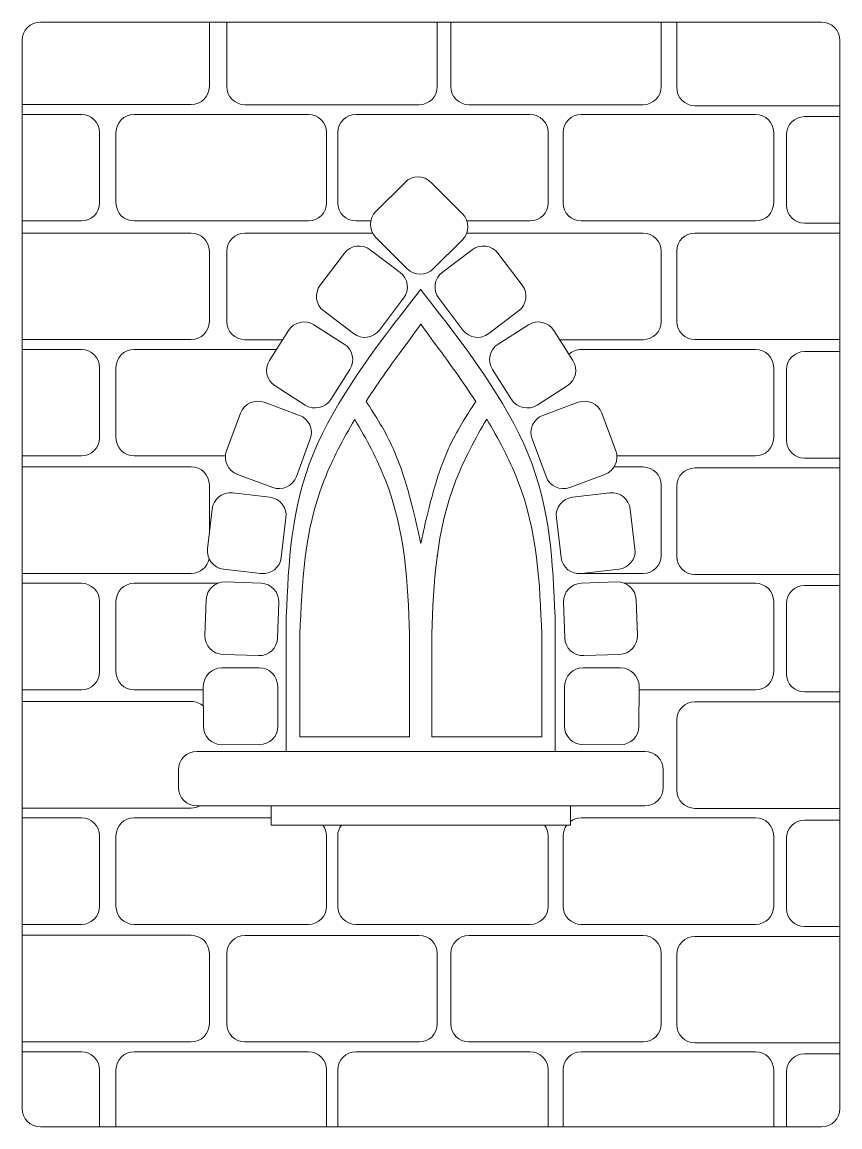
# Model space of a CAD drawing. Header units: millimetres. Extents: x -1420 to -489, y -454 to 898.
# Drawn here: x -751.6 to -529.6, y -27.8 to 272.2 of the extents above; entities that cross this region are included whole.
import ezdxf

# ---------------------------------------------------------------- set-up
doc = ezdxf.new("R2010")
doc.units = ezdxf.units.MM
doc.header["$MEASUREMENT"] = 0
doc.layers.add('Layer 1', color=7, linetype='Continuous')

msp = doc.modelspace()

# ---------------------------------------------------------------- linework, layer by layer
at = {"layer": 'Layer 1', "color": 1, "lineweight": 20}
for points, knots in [([(-534.553, 272.2124), (-534.553, 272.2124), (-746.5663, 272.2124), (-746.5663, 272.2124), (-746.5663, 272.2124), (-749.3201, 272.2124), (-751.5663, 269.9662), (-751.5663, 267.2124), (-751.5663, 267.2124), (-751.5663, 267.2124), (-751.5663, -22.7876), (-751.5663, -22.7876), (-751.5663, -22.7876), (-751.5663, -25.5415), (-749.3202, -27.7876), (-746.5663, -27.7876), (-746.5663, -27.7876), (-746.5663, -27.7876), (-534.553, -27.7876), (-534.553, -27.7876), (-534.553, -27.7876), (-531.7991, -27.7876), (-529.553, -25.5415), (-529.553, -22.7876), (-529.553, -22.7876), (-529.553, -22.7876), (-529.553, 267.2124), (-529.553, 267.2124), (-529.553, 267.2124), (-529.553, 269.9663), (-531.7991, 272.2124), (-534.553, 272.2124)], [0, 0, 0, 0, 0.11111111, 0.11111111, 0.11111111, 0.11111111, 0.22222222, 0.22222222, 0.22222222, 0.22222222, 0.33333333, 0.33333333, 0.33333333, 0.33333333, 0.44444444, 0.44444444, 0.44444444, 0.44444444, 0.55555556, 0.55555556, 0.55555556, 0.55555556, 0.66666667, 0.66666667, 0.66666667, 0.66666667, 0.77777778, 0.77777778, 0.77777778, 0.77777778, 1, 1, 1, 1]), ([(-658.1713, 169.2325), (-654.4983, 174.9109), (-650.9265, 179.7788), (-648.4931, 183.0951), (-648.4931, 183.0951), (-643.2913, 190.1844), (-643.2912, 190.1844), (-643.2912, 190.1844)], [0, 0, 0, 0, 0.33333333, 0.33333333, 0.33333333, 0.33333333, 1, 1, 1, 1]), ([(-628.4172, 169.1737), (-632.1035, 174.8773), (-635.6916, 179.7674), (-638.1334, 183.0951), (-638.1334, 183.0951), (-643.3352, 190.1844), (-643.3353, 190.1844), (-643.3353, 190.1844)], [0, 0, 0, 0, 0.33333333, 0.33333333, 0.33333333, 0.33333333, 1, 1, 1, 1]), ([(-658.1712, 169.2325), (-655.5597, 165.1718), (-652.948, 161.1111), (-650.8485, 156.435), (-650.8485, 156.435), (-648.749, 151.7588), (-647.1615, 146.467), (-645.9927, 142.0573), (-645.9927, 142.0573), (-644.8239, 137.6476), (-644.0737, 134.1197), (-643.6987, 132.3558), (-643.6987, 132.3558), (-643.3236, 130.5919), (-643.3236, 130.5921), (-643.3236, 130.5921)], [0, 0, 0, 0, 0.2, 0.2, 0.2, 0.2, 0.4, 0.4, 0.4, 0.4, 0.6, 0.6, 0.6, 0.6, 1, 1, 1, 1]), ([(-628.4173, 169.1737), (-631.0484, 165.1326), (-633.6796, 161.0915), (-635.7889, 156.4252), (-635.7889, 156.4252), (-637.8982, 151.7588), (-639.4857, 146.467), (-640.6545, 142.0573), (-640.6545, 142.0573), (-641.8233, 137.6476), (-642.5735, 134.1197), (-642.9485, 132.3558), (-642.9485, 132.3558), (-643.3236, 130.5919), (-643.3236, 130.5921), (-643.3236, 130.5921)], [0, 0, 0, 0, 0.2, 0.2, 0.2, 0.2, 0.4, 0.4, 0.4, 0.4, 0.6, 0.6, 0.6, 0.6, 1, 1, 1, 1]), ([(-676.1408, 105.9944), (-675.5947, 119.879), (-675.0485, 133.7635), (-669.5736, 147.7952), (-669.5736, 147.7952), (-667.3753, 153.4291), (-664.3824, 159.0868), (-661.2508, 164.2997)], [0, 0, 0, 0, 0.33333333, 0.33333333, 0.33333333, 0.33333333, 1, 1, 1, 1]), ([(-646.3608, 105.9944), (-646.9069, 119.879), (-647.4531, 133.7635), (-652.928, 147.7952), (-652.928, 147.7952), (-655.1263, 153.4291), (-658.1192, 159.0868), (-661.2508, 164.2997)], [0, 0, 0, 0, 0.33333333, 0.33333333, 0.33333333, 0.33333333, 1, 1, 1, 1]), ([(-640.3608, 105.9944), (-639.8147, 119.879), (-639.2685, 133.7635), (-633.7936, 147.7952), (-633.7936, 147.7952), (-631.5842, 153.4576), (-628.5721, 159.1441), (-625.4232, 164.3788)], [0, 0, 0, 0, 0.33333333, 0.33333333, 0.33333333, 0.33333333, 1, 1, 1, 1]), ([(-610.4857, 105.9944), (-611.0318, 119.879), (-611.578, 133.7635), (-617.0529, 147.7952), (-617.0529, 147.7952), (-619.2622, 153.4576), (-622.2743, 159.1442), (-625.4232, 164.3788)], [0, 0, 0, 0, 0.33333333, 0.33333333, 0.33333333, 0.33333333, 1, 1, 1, 1])]:
    msp.add_open_spline(points, degree=3, knots=knots, dxfattribs=at)
at = {"layer": 'Layer 1', "lineweight": 20}
for points, knots in [([(-700.7329, 272.2123), (-700.7329, 272.2123), (-700.7329, 254.7037), (-700.7329, 254.7037), (-700.7329, 254.7037), (-700.7329, 252.0049), (-702.9341, 249.8037), (-705.6329, 249.8037), (-705.6329, 249.8037), (-705.6329, 249.8037), (-751.5663, 249.8037), (-751.5663, 249.8037)], [0, 0, 0, 0, 0.25, 0.25, 0.25, 0.25, 0.5, 0.5, 0.5, 0.5, 1, 1, 1, 1]), ([(-638.8483, 272.2123), (-638.8483, 272.2123), (-638.8482, 254.6773), (-638.8482, 254.6773), (-638.8482, 254.6773), (-638.8482, 251.9785), (-641.0494, 249.7773), (-643.7482, 249.7773), (-643.7482, 249.7773), (-643.7482, 249.7773), (-691.0982, 249.7773), (-691.0982, 249.7773), (-691.0982, 249.7773), (-693.797, 249.7773), (-695.9981, 251.9784), (-695.9982, 254.6772), (-695.9982, 254.6772), (-695.9982, 254.6772), (-695.9982, 272.2123), (-695.9982, 272.2123)], [0, 0, 0, 0, 0.16666667, 0.16666667, 0.16666667, 0.16666667, 0.33333333, 0.33333333, 0.33333333, 0.33333333, 0.5, 0.5, 0.5, 0.5, 0.66666667, 0.66666667, 0.66666667, 0.66666667, 1, 1, 1, 1]), ([(-578.0483, 272.2123), (-578.0483, 272.2123), (-578.0482, 254.6773), (-578.0482, 254.6773), (-578.0482, 254.6773), (-578.0482, 251.9785), (-580.2494, 249.7773), (-582.9482, 249.7773), (-582.9482, 249.7773), (-582.9482, 249.7773), (-630.2982, 249.7773), (-630.2982, 249.7773), (-630.2982, 249.7773), (-632.997, 249.7773), (-635.1981, 251.9784), (-635.1982, 254.6772), (-635.1982, 254.6772), (-635.1982, 254.6772), (-635.1982, 272.2123), (-635.1982, 272.2123)], [0, 0, 0, 0, 0.16666667, 0.16666667, 0.16666667, 0.16666667, 0.33333333, 0.33333333, 0.33333333, 0.33333333, 0.5, 0.5, 0.5, 0.5, 0.66666667, 0.66666667, 0.66666667, 0.66666667, 1, 1, 1, 1]), ([(-529.553, 249.5099), (-529.553, 249.5099), (-568.9565, 249.51), (-568.9565, 249.51), (-568.9565, 249.51), (-571.6553, 249.51), (-573.8564, 251.7111), (-573.8565, 254.4099), (-573.8565, 254.4099), (-573.8565, 254.4099), (-573.8565, 272.2124), (-573.8565, 272.2124)], [0, 0, 0, 0, 0.25, 0.25, 0.25, 0.25, 0.5, 0.5, 0.5, 0.5, 1, 1, 1, 1]), ([(-751.5663, 247.1315), (-751.5663, 247.1315), (-735.4329, 247.1315), (-735.4329, 247.1315), (-735.4329, 247.1315), (-732.7341, 247.1315), (-730.5329, 244.9303), (-730.5329, 242.2315), (-730.5329, 242.2315), (-730.5329, 242.2315), (-730.5329, 223.1037), (-730.5329, 223.1037), (-730.5329, 223.1037), (-730.5329, 220.4049), (-732.7341, 218.2037), (-735.4329, 218.2037), (-735.4329, 218.2037), (-735.4329, 218.2037), (-751.5663, 218.2037), (-751.5663, 218.2037)], [0, 0, 0, 0, 0.16666667, 0.16666667, 0.16666667, 0.16666667, 0.33333333, 0.33333333, 0.33333333, 0.33333333, 0.5, 0.5, 0.5, 0.5, 0.66666667, 0.66666667, 0.66666667, 0.66666667, 1, 1, 1, 1]), ([(-721.1829, 247.1315), (-721.1829, 247.1315), (-673.8329, 247.1315), (-673.8329, 247.1315), (-673.8329, 247.1315), (-671.1341, 247.1315), (-668.9329, 244.9303), (-668.9329, 242.2315), (-668.9329, 242.2315), (-668.9329, 242.2315), (-668.9329, 223.1037), (-668.9329, 223.1037), (-668.9329, 223.1037), (-668.9329, 220.4049), (-671.1341, 218.2037), (-673.8329, 218.2037), (-673.8329, 218.2037), (-673.8329, 218.2037), (-721.1829, 218.2037), (-721.1829, 218.2037), (-721.1829, 218.2037), (-723.8817, 218.2037), (-726.0828, 220.4048), (-726.0829, 223.1036), (-726.0829, 223.1036), (-726.0829, 223.1036), (-726.0829, 242.2315), (-726.0829, 242.2315), (-726.0829, 242.2315), (-726.0829, 244.9303), (-723.8817, 247.1315), (-721.1829, 247.1315)], [0, 0, 0, 0, 0.11111111, 0.11111111, 0.11111111, 0.11111111, 0.22222222, 0.22222222, 0.22222222, 0.22222222, 0.33333333, 0.33333333, 0.33333333, 0.33333333, 0.44444444, 0.44444444, 0.44444444, 0.44444444, 0.55555556, 0.55555556, 0.55555556, 0.55555556, 0.66666667, 0.66666667, 0.66666667, 0.66666667, 0.77777778, 0.77777778, 0.77777778, 0.77777778, 1, 1, 1, 1]), ([(-630.8058, 218.2037), (-630.8058, 218.2037), (-613.6329, 218.2037), (-613.6329, 218.2037), (-613.6329, 218.2037), (-610.9341, 218.2037), (-608.7329, 220.4049), (-608.7329, 223.1037), (-608.7329, 223.1037), (-608.7329, 223.1037), (-608.7329, 242.2315), (-608.7329, 242.2315), (-608.7329, 242.2315), (-608.7329, 244.9303), (-610.9341, 247.1315), (-613.6329, 247.1315), (-613.6329, 247.1315), (-613.6329, 247.1315), (-660.9829, 247.1315), (-660.9829, 247.1315), (-660.9829, 247.1315), (-663.6817, 247.1315), (-665.8829, 244.9303), (-665.8829, 242.2315), (-665.8829, 242.2315), (-665.8829, 242.2315), (-665.8829, 223.1036), (-665.8829, 223.1036), (-665.8829, 223.1036), (-665.8828, 220.4048), (-663.6817, 218.2037), (-660.9829, 218.2037), (-660.9829, 218.2037), (-660.9829, 218.2037), (-656.8837, 218.2037), (-656.8837, 218.2037)], [0, 0, 0, 0, 0.1, 0.1, 0.1, 0.1, 0.2, 0.2, 0.2, 0.2, 0.3, 0.3, 0.3, 0.3, 0.4, 0.4, 0.4, 0.4, 0.5, 0.5, 0.5, 0.5, 0.6, 0.6, 0.6, 0.6, 0.7, 0.7, 0.7, 0.7, 0.8, 0.8, 0.8, 0.8, 1, 1, 1, 1]), ([(-599.7829, 247.1315), (-599.7829, 247.1315), (-552.4329, 247.1315), (-552.4329, 247.1315), (-552.4329, 247.1315), (-549.7341, 247.1315), (-547.5329, 244.9303), (-547.5329, 242.2315), (-547.5329, 242.2315), (-547.5329, 242.2315), (-547.5329, 223.1037), (-547.5329, 223.1037), (-547.5329, 223.1037), (-547.5329, 220.4049), (-549.7341, 218.2037), (-552.4329, 218.2037), (-552.4329, 218.2037), (-552.4329, 218.2037), (-599.7829, 218.2037), (-599.7829, 218.2037), (-599.7829, 218.2037), (-602.4817, 218.2037), (-604.6828, 220.4048), (-604.6829, 223.1036), (-604.6829, 223.1036), (-604.6829, 223.1036), (-604.6829, 242.2315), (-604.6829, 242.2315), (-604.6829, 242.2315), (-604.6829, 244.9303), (-602.4817, 247.1315), (-599.7829, 247.1315)], [0, 0, 0, 0, 0.11111111, 0.11111111, 0.11111111, 0.11111111, 0.22222222, 0.22222222, 0.22222222, 0.22222222, 0.33333333, 0.33333333, 0.33333333, 0.33333333, 0.44444444, 0.44444444, 0.44444444, 0.44444444, 0.55555556, 0.55555556, 0.55555556, 0.55555556, 0.66666667, 0.66666667, 0.66666667, 0.66666667, 0.77777778, 0.77777778, 0.77777778, 0.77777778, 1, 1, 1, 1]), ([(-529.553, 246.5378), (-529.553, 246.5378), (-539.1565, 246.5378), (-539.1565, 246.5378), (-539.1565, 246.5378), (-541.8553, 246.5378), (-544.0565, 244.3366), (-544.0565, 241.6378), (-544.0565, 241.6378), (-544.0565, 241.6378), (-544.0565, 222.5099), (-544.0565, 222.5099), (-544.0565, 222.5099), (-544.0564, 219.8111), (-541.8553, 217.61), (-539.1565, 217.61), (-539.1565, 217.61), (-539.1565, 217.61), (-529.553, 217.61), (-529.553, 217.61)], [0, 0, 0, 0, 0.16666667, 0.16666667, 0.16666667, 0.16666667, 0.33333333, 0.33333333, 0.33333333, 0.33333333, 0.5, 0.5, 0.5, 0.5, 0.66666667, 0.66666667, 0.66666667, 0.66666667, 1, 1, 1, 1]), ([(-639.9397, 205.1916), (-639.9397, 205.1916), (-632.0195, 213.0918), (-632.0195, 213.0918), (-632.0195, 213.0918), (-630.0697, 215.0366), (-630.0657, 218.213), (-632.0105, 220.1628), (-632.0105, 220.1628), (-632.0105, 220.1628), (-640.5166, 228.6906), (-640.5166, 228.6906), (-640.5166, 228.6906), (-642.4614, 230.6404), (-645.638, 230.6444), (-647.5877, 228.6995), (-647.5877, 228.6995), (-647.5877, 228.6995), (-655.5079, 220.7993), (-655.5079, 220.7993), (-655.5079, 220.7993), (-657.4576, 218.8545), (-657.4616, 215.6781), (-655.5168, 213.7283), (-655.5168, 213.7283), (-655.5168, 213.7283), (-647.0107, 205.2005), (-647.0107, 205.2005), (-647.0107, 205.2005), (-645.0659, 203.2507), (-641.8895, 203.2468), (-639.9397, 205.1916)], [0, 0, 0, 0, 0.11111111, 0.11111111, 0.11111111, 0.11111111, 0.22222222, 0.22222222, 0.22222222, 0.22222222, 0.33333333, 0.33333333, 0.33333333, 0.33333333, 0.44444444, 0.44444444, 0.44444444, 0.44444444, 0.55555556, 0.55555556, 0.55555556, 0.55555556, 0.66666667, 0.66666667, 0.66666667, 0.66666667, 0.77777778, 0.77777778, 0.77777778, 0.77777778, 1, 1, 1, 1]), ([(-751.5663, 214.9315), (-751.5663, 214.9315), (-705.6329, 214.9315), (-705.6329, 214.9315), (-705.6329, 214.9315), (-702.9341, 214.9315), (-700.7329, 212.7303), (-700.7329, 210.0315), (-700.7329, 210.0315), (-700.7329, 210.0315), (-700.7329, 190.9037), (-700.7329, 190.9037), (-700.7329, 190.9037), (-700.7329, 188.2049), (-702.9341, 186.0037), (-705.6329, 186.0037), (-705.6329, 186.0037), (-705.6329, 186.0037), (-751.5663, 186.0037), (-751.5663, 186.0037)], [0, 0, 0, 0, 0.16666667, 0.16666667, 0.16666667, 0.16666667, 0.33333333, 0.33333333, 0.33333333, 0.33333333, 0.5, 0.5, 0.5, 0.5, 0.66666667, 0.66666667, 0.66666667, 0.66666667, 1, 1, 1, 1]), ([(-656.3878, 214.9051), (-656.3878, 214.9051), (-691.0982, 214.9051), (-691.0982, 214.9051), (-691.0982, 214.9051), (-693.797, 214.9051), (-695.9982, 212.7039), (-695.9982, 210.0051), (-695.9982, 210.0051), (-695.9982, 210.0051), (-695.9982, 190.8772), (-695.9982, 190.8772), (-695.9982, 190.8772), (-695.9981, 188.1784), (-693.797, 185.9773), (-691.0982, 185.9773), (-691.0982, 185.9773), (-691.0982, 185.9773), (-680.8292, 185.9773), (-680.8292, 185.9773)], [0, 0, 0, 0, 0.16666667, 0.16666667, 0.16666667, 0.16666667, 0.33333333, 0.33333333, 0.33333333, 0.33333333, 0.5, 0.5, 0.5, 0.5, 0.66666667, 0.66666667, 0.66666667, 0.66666667, 1, 1, 1, 1]), ([(-605.6222, 185.9773), (-605.6222, 185.9773), (-582.9482, 185.9773), (-582.9482, 185.9773), (-582.9482, 185.9773), (-580.2494, 185.9773), (-578.0482, 188.1785), (-578.0482, 190.8773), (-578.0482, 190.8773), (-578.0482, 190.8773), (-578.0482, 210.0051), (-578.0482, 210.0051), (-578.0482, 210.0051), (-578.0482, 212.7039), (-580.2494, 214.9051), (-582.9482, 214.9051), (-582.9482, 214.9051), (-582.9482, 214.9051), (-630.2982, 214.9051), (-630.2982, 214.9051), (-630.2982, 214.9051), (-630.4922, 214.9051), (-630.6837, 214.8937), (-630.8719, 214.8716)], [0, 0, 0, 0, 0.14285714, 0.14285714, 0.14285714, 0.14285714, 0.28571429, 0.28571429, 0.28571429, 0.28571429, 0.42857143, 0.42857143, 0.42857143, 0.42857143, 0.57142857, 0.57142857, 0.57142857, 0.57142857, 0.71428571, 0.71428571, 0.71428571, 0.71428571, 1, 1, 1, 1]), ([(-529.553, 214.9378), (-529.553, 214.9378), (-568.9565, 214.9378), (-568.9565, 214.9378), (-568.9565, 214.9378), (-571.6553, 214.9378), (-573.8565, 212.7366), (-573.8565, 210.0378), (-573.8565, 210.0378), (-573.8565, 210.0378), (-573.8565, 190.9099), (-573.8565, 190.9099), (-573.8565, 190.9099), (-573.8564, 188.2111), (-571.6553, 186.01), (-568.9565, 186.01), (-568.9565, 186.01), (-568.9565, 186.01), (-529.553, 186.01), (-529.553, 186.01)], [0, 0, 0, 0, 0.16666667, 0.16666667, 0.16666667, 0.16666667, 0.33333333, 0.33333333, 0.33333333, 0.33333333, 0.5, 0.5, 0.5, 0.5, 0.66666667, 0.66666667, 0.66666667, 0.66666667, 1, 1, 1, 1]), ([(-647.9912, 197.2285), (-647.9912, 197.2285), (-654.5682, 188.574), (-654.5682, 188.574), (-654.5682, 188.574), (-656.2345, 186.3814), (-659.3817, 185.9522), (-661.5744, 187.6185), (-661.5744, 187.6185), (-661.5744, 187.6185), (-669.6902, 193.7861), (-669.6902, 193.7861), (-669.6902, 193.7861), (-671.8828, 195.4524), (-672.3121, 198.5997), (-670.6458, 200.7923), (-670.6458, 200.7923), (-670.6458, 200.7923), (-664.0689, 209.4467), (-664.0689, 209.4467), (-664.0689, 209.4467), (-662.4026, 211.6394), (-659.2552, 212.0687), (-657.0626, 210.4023), (-657.0626, 210.4023), (-657.0626, 210.4023), (-648.9468, 204.2346), (-648.9468, 204.2346), (-648.9468, 204.2346), (-646.7543, 202.5683), (-646.325, 199.4211), (-647.9912, 197.2285)], [0, 0, 0, 0, 0.11111111, 0.11111111, 0.11111111, 0.11111111, 0.22222222, 0.22222222, 0.22222222, 0.22222222, 0.33333333, 0.33333333, 0.33333333, 0.33333333, 0.44444444, 0.44444444, 0.44444444, 0.44444444, 0.55555556, 0.55555556, 0.55555556, 0.55555556, 0.66666667, 0.66666667, 0.66666667, 0.66666667, 0.77777778, 0.77777778, 0.77777778, 0.77777778, 1, 1, 1, 1]), ([(-638.46, 197.2285), (-638.46, 197.2285), (-631.883, 188.574), (-631.883, 188.574), (-631.883, 188.574), (-630.2167, 186.3814), (-627.0695, 185.9522), (-624.8768, 187.6185), (-624.8768, 187.6185), (-624.8768, 187.6185), (-616.761, 193.7861), (-616.761, 193.7861), (-616.761, 193.7861), (-614.5684, 195.4524), (-614.1391, 198.5997), (-615.8054, 200.7923), (-615.8054, 200.7923), (-615.8054, 200.7923), (-622.3823, 209.4467), (-622.3823, 209.4467), (-622.3823, 209.4467), (-624.0486, 211.6394), (-627.196, 212.0687), (-629.3886, 210.4023), (-629.3886, 210.4023), (-629.3886, 210.4023), (-637.5044, 204.2346), (-637.5044, 204.2346), (-637.5044, 204.2346), (-639.6969, 202.5683), (-640.1262, 199.4211), (-638.46, 197.2285)], [0, 0, 0, 0, 0.11111111, 0.11111111, 0.11111111, 0.11111111, 0.22222222, 0.22222222, 0.22222222, 0.22222222, 0.33333333, 0.33333333, 0.33333333, 0.33333333, 0.44444444, 0.44444444, 0.44444444, 0.44444444, 0.55555556, 0.55555556, 0.55555556, 0.55555556, 0.66666667, 0.66666667, 0.66666667, 0.66666667, 0.77777778, 0.77777778, 0.77777778, 0.77777778, 1, 1, 1, 1]), ([(-679.8358, 110.7933), (-679.229, 125.4492), (-678.6221, 140.1051), (-672.5389, 154.9163), (-672.5389, 154.9163), (-666.4557, 169.7276), (-654.8959, 184.6941), (-649.1161, 192.1773), (-649.1161, 192.1773), (-643.3363, 199.6605), (-643.3363, 199.6605), (-643.3363, 199.6605)], [0, 0, 0, 0, 0.25, 0.25, 0.25, 0.25, 0.5, 0.5, 0.5, 0.5, 1, 1, 1, 1]), ([(-606.8857, 110.7933), (-607.4925, 125.4492), (-608.0994, 140.1051), (-614.1826, 154.9163), (-614.1826, 154.9163), (-620.2658, 169.7276), (-631.8256, 184.6941), (-637.6054, 192.1773), (-637.6054, 192.1773), (-643.3852, 199.6605), (-643.3852, 199.6605), (-643.3852, 199.6605)], [0, 0, 0, 0, 0.25, 0.25, 0.25, 0.25, 0.5, 0.5, 0.5, 0.5, 1, 1, 1, 1]), ([(-662.5918, 177.8926), (-662.5918, 177.8926), (-667.7891, 169.7361), (-667.7891, 169.7361), (-667.7891, 169.7361), (-669.269, 167.4136), (-672.3702, 166.7263), (-674.6927, 168.2062), (-674.6927, 168.2062), (-674.6927, 168.2062), (-682.8941, 173.4321), (-682.8941, 173.4321), (-682.8941, 173.4321), (-685.2166, 174.912), (-685.9038, 178.0133), (-684.4239, 180.3357), (-684.4239, 180.3357), (-684.4239, 180.3357), (-679.2267, 188.4921), (-679.2267, 188.4921), (-679.2267, 188.4921), (-677.7469, 190.8146), (-674.6456, 191.5019), (-672.3231, 190.022), (-672.3231, 190.022), (-672.3231, 190.022), (-664.1217, 184.7961), (-664.1217, 184.7961), (-664.1217, 184.7961), (-661.7993, 183.3162), (-661.112, 180.2151), (-662.5918, 177.8926)], [0, 0, 0, 0, 0.11111111, 0.11111111, 0.11111111, 0.11111111, 0.22222222, 0.22222222, 0.22222222, 0.22222222, 0.33333333, 0.33333333, 0.33333333, 0.33333333, 0.44444444, 0.44444444, 0.44444444, 0.44444444, 0.55555556, 0.55555556, 0.55555556, 0.55555556, 0.66666667, 0.66666667, 0.66666667, 0.66666667, 0.77777778, 0.77777778, 0.77777778, 0.77777778, 1, 1, 1, 1]), ([(-623.8594, 177.8926), (-623.8594, 177.8926), (-618.6621, 169.7361), (-618.6621, 169.7361), (-618.6621, 169.7361), (-617.1822, 167.4136), (-614.081, 166.7263), (-611.7585, 168.2062), (-611.7585, 168.2062), (-611.7585, 168.2062), (-603.5571, 173.4321), (-603.5571, 173.4321), (-603.5571, 173.4321), (-601.2346, 174.912), (-600.5474, 178.0133), (-602.0273, 180.3357), (-602.0273, 180.3357), (-602.0273, 180.3357), (-607.2245, 188.4921), (-607.2245, 188.4921), (-607.2245, 188.4921), (-608.7043, 190.8146), (-611.8056, 191.5019), (-614.1281, 190.022), (-614.1281, 190.022), (-614.1281, 190.022), (-622.3295, 184.7961), (-622.3295, 184.7961), (-622.3295, 184.7961), (-624.6519, 183.3162), (-625.3392, 180.2151), (-623.8594, 177.8926)], [0, 0, 0, 0, 0.11111111, 0.11111111, 0.11111111, 0.11111111, 0.22222222, 0.22222222, 0.22222222, 0.22222222, 0.33333333, 0.33333333, 0.33333333, 0.33333333, 0.44444444, 0.44444444, 0.44444444, 0.44444444, 0.55555556, 0.55555556, 0.55555556, 0.55555556, 0.66666667, 0.66666667, 0.66666667, 0.66666667, 0.77777778, 0.77777778, 0.77777778, 0.77777778, 1, 1, 1, 1]), ([(-751.5663, 183.3315), (-751.5663, 183.3315), (-735.4329, 183.3315), (-735.4329, 183.3315), (-735.4329, 183.3315), (-732.7341, 183.3315), (-730.5329, 181.1303), (-730.5329, 178.4315), (-730.5329, 178.4315), (-730.5329, 178.4315), (-730.5329, 159.3037), (-730.5329, 159.3037), (-730.5329, 159.3037), (-730.5329, 156.6049), (-732.7341, 154.4037), (-735.4329, 154.4037), (-735.4329, 154.4037), (-735.4329, 154.4037), (-751.5663, 154.4037), (-751.5663, 154.4037)], [0, 0, 0, 0, 0.16666667, 0.16666667, 0.16666667, 0.16666667, 0.33333333, 0.33333333, 0.33333333, 0.33333333, 0.5, 0.5, 0.5, 0.5, 0.66666667, 0.66666667, 0.66666667, 0.66666667, 1, 1, 1, 1]), ([(-682.515, 183.3315), (-682.515, 183.3315), (-721.1829, 183.3315), (-721.1829, 183.3315), (-721.1829, 183.3315), (-723.8817, 183.3315), (-726.0829, 181.1303), (-726.0829, 178.4315), (-726.0829, 178.4315), (-726.0829, 178.4315), (-726.0829, 159.3036), (-726.0829, 159.3036), (-726.0829, 159.3036), (-726.0828, 156.6048), (-723.8817, 154.4037), (-721.1829, 154.4037), (-721.1829, 154.4037), (-721.1829, 154.4037), (-696.3511, 154.4037), (-696.3511, 154.4037)], [0, 0, 0, 0, 0.16666667, 0.16666667, 0.16666667, 0.16666667, 0.33333333, 0.33333333, 0.33333333, 0.33333333, 0.5, 0.5, 0.5, 0.5, 0.66666667, 0.66666667, 0.66666667, 0.66666667, 1, 1, 1, 1]), ([(-590.1002, 154.4037), (-590.1002, 154.4037), (-552.4329, 154.4037), (-552.4329, 154.4037), (-552.4329, 154.4037), (-549.7341, 154.4037), (-547.5329, 156.6049), (-547.5329, 159.3037), (-547.5329, 159.3037), (-547.5329, 159.3037), (-547.5329, 178.4315), (-547.5329, 178.4315), (-547.5329, 178.4315), (-547.5329, 181.1303), (-549.7341, 183.3315), (-552.4329, 183.3315), (-552.4329, 183.3315), (-552.4329, 183.3315), (-599.7829, 183.3315), (-599.7829, 183.3315), (-599.7829, 183.3315), (-601.0629, 183.3315), (-602.2311, 182.8362), (-603.1054, 182.0277)], [0, 0, 0, 0, 0.14285714, 0.14285714, 0.14285714, 0.14285714, 0.28571429, 0.28571429, 0.28571429, 0.28571429, 0.42857143, 0.42857143, 0.42857143, 0.42857143, 0.57142857, 0.57142857, 0.57142857, 0.57142857, 0.71428571, 0.71428571, 0.71428571, 0.71428571, 1, 1, 1, 1]), ([(-529.553, 182.7378), (-529.553, 182.7378), (-539.1565, 182.7378), (-539.1565, 182.7378), (-539.1565, 182.7378), (-541.8553, 182.7378), (-544.0565, 180.5366), (-544.0565, 177.8378), (-544.0565, 177.8378), (-544.0565, 177.8378), (-544.0565, 158.7099), (-544.0565, 158.7099), (-544.0565, 158.7099), (-544.0564, 156.0111), (-541.8553, 153.81), (-539.1565, 153.81), (-539.1565, 153.81), (-539.1565, 153.81), (-529.553, 153.81), (-529.553, 153.81)], [0, 0, 0, 0, 0.16666667, 0.16666667, 0.16666667, 0.16666667, 0.33333333, 0.33333333, 0.33333333, 0.33333333, 0.5, 0.5, 0.5, 0.5, 0.66666667, 0.66666667, 0.66666667, 0.66666667, 1, 1, 1, 1]), ([(-673.3368, 159.0064), (-673.3368, 159.0064), (-677.1141, 148.8138), (-677.1141, 148.8138), (-677.1141, 148.8138), (-678.0711, 146.2315), (-680.9576, 144.906), (-683.54, 145.863), (-683.54, 145.863), (-683.54, 145.863), (-693.0982, 149.4051), (-693.0982, 149.4051), (-693.0982, 149.4051), (-695.6805, 150.3621), (-697.0061, 153.2487), (-696.0491, 155.831), (-696.0491, 155.831), (-696.0491, 155.831), (-692.2719, 166.0235), (-692.2719, 166.0235), (-692.2719, 166.0235), (-691.3149, 168.6059), (-688.4282, 169.9315), (-685.8459, 168.9745), (-685.8459, 168.9745), (-685.8459, 168.9745), (-676.2877, 165.4322), (-676.2877, 165.4322), (-676.2877, 165.4322), (-673.7055, 164.4752), (-672.3799, 161.5887), (-673.3368, 159.0064)], [0, 0, 0, 0, 0.11111111, 0.11111111, 0.11111111, 0.11111111, 0.22222222, 0.22222222, 0.22222222, 0.22222222, 0.33333333, 0.33333333, 0.33333333, 0.33333333, 0.44444444, 0.44444444, 0.44444444, 0.44444444, 0.55555556, 0.55555556, 0.55555556, 0.55555556, 0.66666667, 0.66666667, 0.66666667, 0.66666667, 0.77777778, 0.77777778, 0.77777778, 0.77777778, 1, 1, 1, 1]), ([(-613.1144, 159.0064), (-613.1144, 159.0064), (-609.3371, 148.8138), (-609.3371, 148.8138), (-609.3371, 148.8138), (-608.3801, 146.2315), (-605.4936, 144.906), (-602.9112, 145.863), (-602.9112, 145.863), (-602.9112, 145.863), (-593.353, 149.4051), (-593.353, 149.4051), (-593.353, 149.4051), (-590.7707, 150.3621), (-589.4451, 153.2487), (-590.4021, 155.831), (-590.4021, 155.831), (-590.4021, 155.831), (-594.1793, 166.0235), (-594.1793, 166.0235), (-594.1793, 166.0235), (-595.1363, 168.6059), (-598.023, 169.9315), (-600.6053, 168.9745), (-600.6053, 168.9745), (-600.6053, 168.9745), (-610.1635, 165.4322), (-610.1635, 165.4322), (-610.1635, 165.4322), (-612.7457, 164.4752), (-614.0713, 161.5887), (-613.1144, 159.0064)], [0, 0, 0, 0, 0.11111111, 0.11111111, 0.11111111, 0.11111111, 0.22222222, 0.22222222, 0.22222222, 0.22222222, 0.33333333, 0.33333333, 0.33333333, 0.33333333, 0.44444444, 0.44444444, 0.44444444, 0.44444444, 0.55555556, 0.55555556, 0.55555556, 0.55555556, 0.66666667, 0.66666667, 0.66666667, 0.66666667, 0.77777778, 0.77777778, 0.77777778, 0.77777778, 1, 1, 1, 1]), ([(-700.7329, 133.6452), (-700.7329, 133.6452), (-700.7329, 146.5315), (-700.7329, 146.5315), (-700.7329, 146.5315), (-700.7329, 149.2303), (-702.9341, 151.4315), (-705.6329, 151.4315), (-705.6329, 151.4315), (-705.6329, 151.4315), (-751.5663, 151.4315), (-751.5663, 151.4315)], [0, 0, 0, 0, 0.25, 0.25, 0.25, 0.25, 0.5, 0.5, 0.5, 0.5, 1, 1, 1, 1]), ([(-601.009, 122.4773), (-601.009, 122.4773), (-582.9482, 122.4773), (-582.9482, 122.4773), (-582.9482, 122.4773), (-580.2494, 122.4773), (-578.0482, 124.6785), (-578.0482, 127.3773), (-578.0482, 127.3773), (-578.0482, 127.3773), (-578.0482, 146.5051), (-578.0482, 146.5051), (-578.0482, 146.5051), (-578.0482, 149.2039), (-580.2494, 151.4051), (-582.9482, 151.4051), (-582.9482, 151.4051), (-582.9482, 151.4051), (-590.8789, 151.405), (-590.8789, 151.405)], [0, 0, 0, 0, 0.16666667, 0.16666667, 0.16666667, 0.16666667, 0.33333333, 0.33333333, 0.33333333, 0.33333333, 0.5, 0.5, 0.5, 0.5, 0.66666667, 0.66666667, 0.66666667, 0.66666667, 1, 1, 1, 1]), ([(-529.553, 151.1378), (-529.553, 151.1378), (-568.9565, 151.1378), (-568.9565, 151.1378), (-568.9565, 151.1378), (-571.6553, 151.1378), (-573.8565, 148.9366), (-573.8565, 146.2378), (-573.8565, 146.2378), (-573.8565, 146.2378), (-573.8565, 127.1099), (-573.8565, 127.1099), (-573.8565, 127.1099), (-573.8564, 124.4111), (-571.6553, 122.21), (-568.9565, 122.21), (-568.9565, 122.21), (-568.9565, 122.21), (-529.553, 122.21), (-529.553, 122.21)], [0, 0, 0, 0, 0.16666667, 0.16666667, 0.16666667, 0.16666667, 0.33333333, 0.33333333, 0.33333333, 0.33333333, 0.5, 0.5, 0.5, 0.5, 0.66666667, 0.66666667, 0.66666667, 0.66666667, 1, 1, 1, 1]), ([(-679.9294, 137.6344), (-679.9294, 137.6344), (-681.2018, 126.8391), (-681.2018, 126.8391), (-681.2018, 126.8391), (-681.5242, 124.1042), (-684.0177, 122.1366), (-686.7528, 122.4589), (-686.7528, 122.4589), (-686.7528, 122.4589), (-696.8761, 123.6521), (-696.8761, 123.6521), (-696.8761, 123.6521), (-699.6111, 123.9744), (-701.5789, 126.468), (-701.2565, 129.203), (-701.2565, 129.203), (-701.2565, 129.203), (-699.9841, 139.9981), (-699.9841, 139.9981), (-699.9841, 139.9981), (-699.6618, 142.7332), (-697.1681, 144.701), (-694.4331, 144.3785), (-694.4331, 144.3785), (-694.4331, 144.3785), (-684.3097, 143.1853), (-684.3097, 143.1853), (-684.3097, 143.1853), (-681.5748, 142.8628), (-679.6071, 140.3694), (-679.9294, 137.6344)], [0, 0, 0, 0, 0.11111111, 0.11111111, 0.11111111, 0.11111111, 0.22222222, 0.22222222, 0.22222222, 0.22222222, 0.33333333, 0.33333333, 0.33333333, 0.33333333, 0.44444444, 0.44444444, 0.44444444, 0.44444444, 0.55555556, 0.55555556, 0.55555556, 0.55555556, 0.66666667, 0.66666667, 0.66666667, 0.66666667, 0.77777778, 0.77777778, 0.77777778, 0.77777778, 1, 1, 1, 1]), ([(-606.5218, 137.6344), (-606.5218, 137.6344), (-605.2494, 126.8391), (-605.2494, 126.8391), (-605.2494, 126.8391), (-604.927, 124.1042), (-602.4335, 122.1366), (-599.6984, 122.4589), (-599.6984, 122.4589), (-599.6984, 122.4589), (-589.5751, 123.6521), (-589.5751, 123.6521), (-589.5751, 123.6521), (-586.8401, 123.9744), (-584.8723, 126.468), (-585.1947, 129.203), (-585.1947, 129.203), (-585.1947, 129.203), (-586.4671, 139.9981), (-586.4671, 139.9981), (-586.4671, 139.9981), (-586.7894, 142.7332), (-589.2831, 144.701), (-592.0181, 144.3785), (-592.0181, 144.3785), (-592.0181, 144.3785), (-602.1415, 143.1853), (-602.1415, 143.1853), (-602.1415, 143.1853), (-604.8764, 142.8628), (-606.8441, 140.3694), (-606.5218, 137.6344)], [0, 0, 0, 0, 0.11111111, 0.11111111, 0.11111111, 0.11111111, 0.22222222, 0.22222222, 0.22222222, 0.22222222, 0.33333333, 0.33333333, 0.33333333, 0.33333333, 0.44444444, 0.44444444, 0.44444444, 0.44444444, 0.55555556, 0.55555556, 0.55555556, 0.55555556, 0.66666667, 0.66666667, 0.66666667, 0.66666667, 0.77777778, 0.77777778, 0.77777778, 0.77777778, 1, 1, 1, 1]), ([(-751.5663, 122.5037), (-751.5663, 122.5037), (-705.6329, 122.5037), (-705.6329, 122.5037), (-705.6329, 122.5037), (-703.2432, 122.5037), (-701.2434, 124.2299), (-700.8169, 126.4989)], [0, 0, 0, 0, 0.33333333, 0.33333333, 0.33333333, 0.33333333, 1, 1, 1, 1]), ([(-639.0178, 126.0988), (-638.9072, 126.5065), (-638.8482, 126.9353), (-638.8482, 127.3773), (-638.8482, 127.3773), (-638.8482, 127.3773), (-638.8482, 127.433), (-638.8482, 127.433)], [0, 0, 0, 0, 0.33333333, 0.33333333, 0.33333333, 0.33333333, 1, 1, 1, 1]), ([(-681.8694, 114.6694), (-681.8694, 114.6694), (-682.2076, 105.0037), (-682.2076, 105.0037), (-682.2076, 105.0037), (-682.3039, 102.2515), (-684.6271, 100.0852), (-687.3793, 100.1815), (-687.3793, 100.1815), (-687.3793, 100.1815), (-697.0982, 100.5215), (-697.0982, 100.5215), (-697.0982, 100.5215), (-699.8505, 100.6178), (-702.0167, 102.9412), (-701.9203, 105.6933), (-701.9203, 105.6933), (-701.9203, 105.6933), (-701.5822, 115.3589), (-701.5822, 115.3589), (-701.5822, 115.3589), (-701.486, 118.1111), (-699.1627, 120.2774), (-696.4105, 120.1811), (-696.4105, 120.1811), (-696.4105, 120.1811), (-686.6916, 119.8411), (-686.6916, 119.8411), (-686.6916, 119.8411), (-683.9394, 119.7447), (-681.7732, 117.4216), (-681.8694, 114.6694)], [0, 0, 0, 0, 0.11111111, 0.11111111, 0.11111111, 0.11111111, 0.22222222, 0.22222222, 0.22222222, 0.22222222, 0.33333333, 0.33333333, 0.33333333, 0.33333333, 0.44444444, 0.44444444, 0.44444444, 0.44444444, 0.55555556, 0.55555556, 0.55555556, 0.55555556, 0.66666667, 0.66666667, 0.66666667, 0.66666667, 0.77777778, 0.77777778, 0.77777778, 0.77777778, 1, 1, 1, 1]), ([(-604.5818, 114.6694), (-604.5818, 114.6694), (-604.2436, 105.0037), (-604.2436, 105.0037), (-604.2436, 105.0037), (-604.1473, 102.2515), (-601.8241, 100.0852), (-599.0719, 100.1815), (-599.0719, 100.1815), (-599.0719, 100.1815), (-589.353, 100.5215), (-589.353, 100.5215), (-589.353, 100.5215), (-586.6007, 100.6178), (-584.4345, 102.9412), (-584.5309, 105.6933), (-584.5309, 105.6933), (-584.5309, 105.6933), (-584.869, 115.3589), (-584.869, 115.3589), (-584.869, 115.3589), (-584.9652, 118.1111), (-587.2885, 120.2774), (-590.0407, 120.1811), (-590.0407, 120.1811), (-590.0407, 120.1811), (-599.7596, 119.8411), (-599.7596, 119.8411), (-599.7596, 119.8411), (-602.5118, 119.7447), (-604.678, 117.4216), (-604.5818, 114.6694)], [0, 0, 0, 0, 0.11111111, 0.11111111, 0.11111111, 0.11111111, 0.22222222, 0.22222222, 0.22222222, 0.22222222, 0.33333333, 0.33333333, 0.33333333, 0.33333333, 0.44444444, 0.44444444, 0.44444444, 0.44444444, 0.55555556, 0.55555556, 0.55555556, 0.55555556, 0.66666667, 0.66666667, 0.66666667, 0.66666667, 0.77777778, 0.77777778, 0.77777778, 0.77777778, 1, 1, 1, 1]), ([(-751.5663, 90.9037), (-751.5663, 90.9037), (-735.4329, 90.9037), (-735.4329, 90.9037), (-735.4329, 90.9037), (-732.7341, 90.9037), (-730.5329, 93.1049), (-730.5329, 95.8037), (-730.5329, 95.8037), (-730.5329, 95.8037), (-730.5329, 114.9315), (-730.5329, 114.9315), (-730.5329, 114.9315), (-730.5329, 117.6303), (-732.7341, 119.8315), (-735.4329, 119.8315), (-735.4329, 119.8315), (-735.4329, 119.8315), (-751.5663, 119.8315), (-751.5663, 119.8315)], [0, 0, 0, 0, 0.16666667, 0.16666667, 0.16666667, 0.16666667, 0.33333333, 0.33333333, 0.33333333, 0.33333333, 0.5, 0.5, 0.5, 0.5, 0.66666667, 0.66666667, 0.66666667, 0.66666667, 1, 1, 1, 1]), ([(-698.427, 119.8315), (-698.427, 119.8315), (-721.1829, 119.8315), (-721.1829, 119.8315), (-721.1829, 119.8315), (-723.8817, 119.8315), (-726.0829, 117.6303), (-726.0829, 114.9315), (-726.0829, 114.9315), (-726.0829, 114.9315), (-726.0829, 95.8036), (-726.0829, 95.8036), (-726.0829, 95.8036), (-726.0828, 93.1048), (-723.8817, 90.9037), (-721.1829, 90.9037), (-721.1829, 90.9037), (-721.1829, 90.9037), (-702.3668, 90.9037), (-702.3668, 90.9037)], [0, 0, 0, 0, 0.16666667, 0.16666667, 0.16666667, 0.16666667, 0.33333333, 0.33333333, 0.33333333, 0.33333333, 0.5, 0.5, 0.5, 0.5, 0.66666667, 0.66666667, 0.66666667, 0.66666667, 1, 1, 1, 1]), ([(-584.0845, 90.9037), (-584.0845, 90.9037), (-552.4329, 90.9037), (-552.4329, 90.9037), (-552.4329, 90.9037), (-549.7341, 90.9037), (-547.5329, 93.1049), (-547.5329, 95.8037), (-547.5329, 95.8037), (-547.5329, 95.8037), (-547.5329, 114.9315), (-547.5329, 114.9315), (-547.5329, 114.9315), (-547.5329, 117.6303), (-549.7341, 119.8315), (-552.4329, 119.8315), (-552.4329, 119.8315), (-552.4329, 119.8315), (-588.0244, 119.8315), (-588.0244, 119.8315)], [0, 0, 0, 0, 0.16666667, 0.16666667, 0.16666667, 0.16666667, 0.33333333, 0.33333333, 0.33333333, 0.33333333, 0.5, 0.5, 0.5, 0.5, 0.66666667, 0.66666667, 0.66666667, 0.66666667, 1, 1, 1, 1]), ([(-529.553, 119.2378), (-529.553, 119.2378), (-539.1565, 119.2378), (-539.1565, 119.2378), (-539.1565, 119.2378), (-541.8553, 119.2378), (-544.0565, 117.0366), (-544.0565, 114.3378), (-544.0565, 114.3378), (-544.0565, 114.3378), (-544.0565, 95.2099), (-544.0565, 95.2099), (-544.0565, 95.2099), (-544.0564, 92.5111), (-541.8553, 90.31), (-539.1565, 90.31), (-539.1565, 90.31), (-539.1565, 90.31), (-529.553, 90.31), (-529.553, 90.31)], [0, 0, 0, 0, 0.16666667, 0.16666667, 0.16666667, 0.16666667, 0.33333333, 0.33333333, 0.33333333, 0.33333333, 0.5, 0.5, 0.5, 0.5, 0.66666667, 0.66666667, 0.66666667, 0.66666667, 1, 1, 1, 1]), ([(-682.1756, 91.8941), (-682.1756, 91.8941), (-682.1501, 81.0241), (-682.1501, 81.0241), (-682.1501, 81.0241), (-682.1437, 78.2702), (-684.3845, 76.019), (-687.1385, 76.0125), (-687.1385, 76.0125), (-687.1385, 76.0125), (-697.3319, 75.9886), (-697.3319, 75.9886), (-697.3319, 75.9886), (-700.0858, 75.9822), (-702.3371, 78.223), (-702.3435, 80.9769), (-702.3435, 80.9769), (-702.3435, 80.9769), (-702.369, 91.8468), (-702.369, 91.8468), (-702.369, 91.8468), (-702.3755, 94.6007), (-700.1346, 96.8522), (-697.3806, 96.8585), (-697.3806, 96.8585), (-697.3806, 96.8585), (-687.1872, 96.8823), (-687.1872, 96.8823), (-687.1872, 96.8823), (-684.4334, 96.8886), (-682.1821, 94.6479), (-682.1756, 91.8941)], [0, 0, 0, 0, 0.11111111, 0.11111111, 0.11111111, 0.11111111, 0.22222222, 0.22222222, 0.22222222, 0.22222222, 0.33333333, 0.33333333, 0.33333333, 0.33333333, 0.44444444, 0.44444444, 0.44444444, 0.44444444, 0.55555556, 0.55555556, 0.55555556, 0.55555556, 0.66666667, 0.66666667, 0.66666667, 0.66666667, 0.77777778, 0.77777778, 0.77777778, 0.77777778, 1, 1, 1, 1]), ([(-604.2756, 91.8941), (-604.2756, 91.8941), (-604.3011, 81.0241), (-604.3011, 81.0241), (-604.3011, 81.0241), (-604.3075, 78.2702), (-602.0667, 76.019), (-599.3127, 76.0125), (-599.3127, 76.0125), (-599.3127, 76.0125), (-589.1193, 75.9886), (-589.1193, 75.9886), (-589.1193, 75.9886), (-586.3654, 75.9822), (-584.1141, 78.223), (-584.1077, 80.9769), (-584.1077, 80.9769), (-584.1077, 80.9769), (-584.0822, 91.8468), (-584.0822, 91.8468), (-584.0822, 91.8468), (-584.0757, 94.6007), (-586.3166, 96.8522), (-589.0706, 96.8585), (-589.0706, 96.8585), (-589.0706, 96.8585), (-599.264, 96.8823), (-599.264, 96.8823), (-599.264, 96.8823), (-602.0178, 96.8886), (-604.2691, 94.6479), (-604.2756, 91.8941)], [0, 0, 0, 0, 0.11111111, 0.11111111, 0.11111111, 0.11111111, 0.22222222, 0.22222222, 0.22222222, 0.22222222, 0.33333333, 0.33333333, 0.33333333, 0.33333333, 0.44444444, 0.44444444, 0.44444444, 0.44444444, 0.55555556, 0.55555556, 0.55555556, 0.55555556, 0.66666667, 0.66666667, 0.66666667, 0.66666667, 0.77777778, 0.77777778, 0.77777778, 0.77777778, 1, 1, 1, 1]), ([(-702.3564, 86.4697), (-703.2255, 87.2533), (-704.3753, 87.7315), (-705.6329, 87.7315), (-705.6329, 87.7315), (-705.6329, 87.7315), (-751.5663, 87.7315), (-751.5663, 87.7315)], [0, 0, 0, 0, 0.33333333, 0.33333333, 0.33333333, 0.33333333, 1, 1, 1, 1]), ([(-529.553, 87.6378), (-529.553, 87.6378), (-568.9565, 87.6378), (-568.9565, 87.6378), (-568.9565, 87.6378), (-571.6553, 87.6378), (-573.8565, 85.4366), (-573.8565, 82.7378), (-573.8565, 82.7378), (-573.8565, 82.7378), (-573.8565, 63.6099), (-573.8565, 63.6099), (-573.8565, 63.6099), (-573.8564, 60.9111), (-571.6553, 58.71), (-568.9565, 58.71), (-568.9565, 58.71), (-568.9565, 58.71), (-529.553, 58.71), (-529.553, 58.71)], [0, 0, 0, 0, 0.16666667, 0.16666667, 0.16666667, 0.16666667, 0.33333333, 0.33333333, 0.33333333, 0.33333333, 0.5, 0.5, 0.5, 0.5, 0.66666667, 0.66666667, 0.66666667, 0.66666667, 1, 1, 1, 1]), ([(-704.1064, 74.1458), (-704.1064, 74.1458), (-582.5201, 74.1458), (-582.5201, 74.1458), (-582.5201, 74.1458), (-579.7662, 74.1458), (-577.5201, 71.8997), (-577.5201, 69.1458), (-577.5201, 69.1458), (-577.5201, 69.1458), (-577.5201, 64.3846), (-577.5201, 64.3846), (-577.5201, 64.3846), (-577.5201, 61.6307), (-579.7662, 59.3847), (-582.5201, 59.3847), (-582.5201, 59.3847), (-582.5201, 59.3847), (-704.1064, 59.3846), (-704.1064, 59.3846), (-704.1064, 59.3846), (-706.8603, 59.3846), (-709.1064, 61.6307), (-709.1064, 64.3846), (-709.1064, 64.3846), (-709.1064, 64.3846), (-709.1064, 69.1458), (-709.1064, 69.1458), (-709.1064, 69.1458), (-709.1064, 71.8997), (-706.8603, 74.1458), (-704.1064, 74.1458)], [0, 0, 0, 0, 0.11111111, 0.11111111, 0.11111111, 0.11111111, 0.22222222, 0.22222222, 0.22222222, 0.22222222, 0.33333333, 0.33333333, 0.33333333, 0.33333333, 0.44444444, 0.44444444, 0.44444444, 0.44444444, 0.55555556, 0.55555556, 0.55555556, 0.55555556, 0.66666667, 0.66666667, 0.66666667, 0.66666667, 0.77777778, 0.77777778, 0.77777778, 0.77777778, 1, 1, 1, 1]), ([(-751.5663, 58.8037), (-751.5663, 58.8037), (-705.6329, 58.8037), (-705.6329, 58.8037), (-705.6329, 58.8037), (-704.7986, 58.8037), (-704.0116, 59.0142), (-703.3227, 59.3846)], [0, 0, 0, 0, 0.33333333, 0.33333333, 0.33333333, 0.33333333, 1, 1, 1, 1]), ([(-751.5663, 56.1315), (-751.5663, 56.1315), (-735.4329, 56.1315), (-735.4329, 56.1315), (-735.4329, 56.1315), (-732.7341, 56.1315), (-730.5329, 53.9303), (-730.5329, 51.2315), (-730.5329, 51.2315), (-730.5329, 51.2315), (-730.5329, 32.1037), (-730.5329, 32.1037), (-730.5329, 32.1037), (-730.5329, 29.4049), (-732.7341, 27.2037), (-735.4329, 27.2037), (-735.4329, 27.2037), (-735.4329, 27.2037), (-751.5663, 27.2037), (-751.5663, 27.2037)], [0, 0, 0, 0, 0.16666667, 0.16666667, 0.16666667, 0.16666667, 0.33333333, 0.33333333, 0.33333333, 0.33333333, 0.5, 0.5, 0.5, 0.5, 0.66666667, 0.66666667, 0.66666667, 0.66666667, 1, 1, 1, 1]), ([(-683.9269, 56.1315), (-683.9269, 56.1315), (-721.1829, 56.1315), (-721.1829, 56.1315), (-721.1829, 56.1315), (-723.8817, 56.1315), (-726.0829, 53.9303), (-726.0829, 51.2315), (-726.0829, 51.2315), (-726.0829, 51.2315), (-726.0829, 32.1036), (-726.0829, 32.1036), (-726.0829, 32.1036), (-726.0828, 29.4048), (-723.8817, 27.2037), (-721.1829, 27.2037), (-721.1829, 27.2037), (-721.1829, 27.2037), (-673.8329, 27.2037), (-673.8329, 27.2037), (-673.8329, 27.2037), (-671.1341, 27.2037), (-668.9329, 29.4049), (-668.9329, 32.1037), (-668.9329, 32.1037), (-668.9329, 32.1037), (-668.9329, 51.2315), (-668.9329, 51.2315), (-668.9329, 51.2315), (-668.9329, 52.3391), (-669.3037, 53.3632), (-669.9275, 54.1853)], [0, 0, 0, 0, 0.11111111, 0.11111111, 0.11111111, 0.11111111, 0.22222222, 0.22222222, 0.22222222, 0.22222222, 0.33333333, 0.33333333, 0.33333333, 0.33333333, 0.44444444, 0.44444444, 0.44444444, 0.44444444, 0.55555556, 0.55555556, 0.55555556, 0.55555556, 0.66666667, 0.66666667, 0.66666667, 0.66666667, 0.77777778, 0.77777778, 0.77777778, 0.77777778, 1, 1, 1, 1]), ([(-609.7275, 54.1853), (-609.1037, 53.3632), (-608.7329, 52.3391), (-608.7329, 51.2315), (-608.7329, 51.2315), (-608.7329, 51.2315), (-608.7329, 32.1037), (-608.7329, 32.1037), (-608.7329, 32.1037), (-608.7329, 29.4049), (-610.9341, 27.2037), (-613.6329, 27.2037), (-613.6329, 27.2037), (-613.6329, 27.2037), (-660.9829, 27.2037), (-660.9829, 27.2037), (-660.9829, 27.2037), (-663.6817, 27.2037), (-665.8828, 29.4048), (-665.8829, 32.1036), (-665.8829, 32.1036), (-665.8829, 32.1036), (-665.8829, 51.2315), (-665.8829, 51.2315), (-665.8829, 51.2315), (-665.8829, 52.3392), (-665.5121, 53.3632), (-664.8883, 54.1853)], [0, 0, 0, 0, 0.125, 0.125, 0.125, 0.125, 0.25, 0.25, 0.25, 0.25, 0.375, 0.375, 0.375, 0.375, 0.5, 0.5, 0.5, 0.5, 0.625, 0.625, 0.625, 0.625, 0.75, 0.75, 0.75, 0.75, 1, 1, 1, 1]), ([(-603.6882, 54.1854), (-604.312, 53.3631), (-604.6829, 52.3392), (-604.6829, 51.2315), (-604.6829, 51.2315), (-604.6829, 51.2315), (-604.6829, 32.1036), (-604.6829, 32.1036), (-604.6829, 32.1036), (-604.6828, 29.4048), (-602.4817, 27.2037), (-599.7829, 27.2037), (-599.7829, 27.2037), (-599.7829, 27.2037), (-552.4329, 27.2037), (-552.4329, 27.2037), (-552.4329, 27.2037), (-549.7341, 27.2037), (-547.5329, 29.4049), (-547.5329, 32.1037), (-547.5329, 32.1037), (-547.5329, 32.1037), (-547.5329, 51.2315), (-547.5329, 51.2315), (-547.5329, 51.2315), (-547.5329, 53.9303), (-549.7341, 56.1315), (-552.4329, 56.1315), (-552.4329, 56.1315), (-552.4329, 56.1315), (-599.7829, 56.1315), (-599.7829, 56.1315), (-599.7829, 56.1315), (-600.8741, 56.1315), (-601.884, 55.7717), (-602.6998, 55.1646)], [0, 0, 0, 0, 0.1, 0.1, 0.1, 0.1, 0.2, 0.2, 0.2, 0.2, 0.3, 0.3, 0.3, 0.3, 0.4, 0.4, 0.4, 0.4, 0.5, 0.5, 0.5, 0.5, 0.6, 0.6, 0.6, 0.6, 0.7, 0.7, 0.7, 0.7, 0.8, 0.8, 0.8, 0.8, 1, 1, 1, 1]), ([(-529.553, 55.5378), (-529.553, 55.5378), (-539.1565, 55.5378), (-539.1565, 55.5378), (-539.1565, 55.5378), (-541.8553, 55.5378), (-544.0565, 53.3366), (-544.0565, 50.6378), (-544.0565, 50.6378), (-544.0565, 50.6378), (-544.0565, 31.5099), (-544.0565, 31.5099), (-544.0565, 31.5099), (-544.0564, 28.8111), (-541.8553, 26.61), (-539.1565, 26.61), (-539.1565, 26.61), (-539.1565, 26.61), (-529.553, 26.61), (-529.553, 26.61)], [0, 0, 0, 0, 0.16666667, 0.16666667, 0.16666667, 0.16666667, 0.33333333, 0.33333333, 0.33333333, 0.33333333, 0.5, 0.5, 0.5, 0.5, 0.66666667, 0.66666667, 0.66666667, 0.66666667, 1, 1, 1, 1]), ([(-751.5663, 24.2315), (-751.5663, 24.2315), (-705.6329, 24.2315), (-705.6329, 24.2315), (-705.6329, 24.2315), (-702.9341, 24.2315), (-700.7329, 22.0303), (-700.7329, 19.3315), (-700.7329, 19.3315), (-700.7329, 19.3315), (-700.7329, 0.2037), (-700.7329, 0.2037), (-700.7329, 0.2037), (-700.7329, -2.4951), (-702.9341, -4.6963), (-705.6329, -4.6963), (-705.6329, -4.6963), (-705.6329, -4.6963), (-751.5663, -4.6963), (-751.5663, -4.6963)], [0, 0, 0, 0, 0.16666667, 0.16666667, 0.16666667, 0.16666667, 0.33333333, 0.33333333, 0.33333333, 0.33333333, 0.5, 0.5, 0.5, 0.5, 0.66666667, 0.66666667, 0.66666667, 0.66666667, 1, 1, 1, 1]), ([(-691.0982, 24.2051), (-691.0982, 24.2051), (-643.7482, 24.2051), (-643.7482, 24.2051), (-643.7482, 24.2051), (-641.0494, 24.2051), (-638.8482, 22.0039), (-638.8482, 19.3051), (-638.8482, 19.3051), (-638.8482, 19.3051), (-638.8482, 0.1773), (-638.8482, 0.1773), (-638.8482, 0.1773), (-638.8482, -2.5215), (-641.0494, -4.7227), (-643.7482, -4.7227), (-643.7482, -4.7227), (-643.7482, -4.7227), (-691.0982, -4.7227), (-691.0982, -4.7227), (-691.0982, -4.7227), (-693.797, -4.7227), (-695.9981, -2.5216), (-695.9982, 0.1772), (-695.9982, 0.1772), (-695.9982, 0.1772), (-695.9982, 19.3051), (-695.9982, 19.3051), (-695.9982, 19.3051), (-695.9982, 22.0039), (-693.797, 24.2051), (-691.0982, 24.2051)], [0, 0, 0, 0, 0.11111111, 0.11111111, 0.11111111, 0.11111111, 0.22222222, 0.22222222, 0.22222222, 0.22222222, 0.33333333, 0.33333333, 0.33333333, 0.33333333, 0.44444444, 0.44444444, 0.44444444, 0.44444444, 0.55555556, 0.55555556, 0.55555556, 0.55555556, 0.66666667, 0.66666667, 0.66666667, 0.66666667, 0.77777778, 0.77777778, 0.77777778, 0.77777778, 1, 1, 1, 1]), ([(-630.2982, 24.2051), (-630.2982, 24.2051), (-582.9482, 24.2051), (-582.9482, 24.2051), (-582.9482, 24.2051), (-580.2494, 24.2051), (-578.0482, 22.0039), (-578.0482, 19.3051), (-578.0482, 19.3051), (-578.0482, 19.3051), (-578.0482, 0.1773), (-578.0482, 0.1773), (-578.0482, 0.1773), (-578.0482, -2.5215), (-580.2494, -4.7227), (-582.9482, -4.7227), (-582.9482, -4.7227), (-582.9482, -4.7227), (-630.2982, -4.7227), (-630.2982, -4.7227), (-630.2982, -4.7227), (-632.997, -4.7227), (-635.1981, -2.5216), (-635.1982, 0.1772), (-635.1982, 0.1772), (-635.1982, 0.1772), (-635.1982, 19.3051), (-635.1982, 19.3051), (-635.1982, 19.3051), (-635.1982, 22.0039), (-632.997, 24.2051), (-630.2982, 24.2051)], [0, 0, 0, 0, 0.11111111, 0.11111111, 0.11111111, 0.11111111, 0.22222222, 0.22222222, 0.22222222, 0.22222222, 0.33333333, 0.33333333, 0.33333333, 0.33333333, 0.44444444, 0.44444444, 0.44444444, 0.44444444, 0.55555556, 0.55555556, 0.55555556, 0.55555556, 0.66666667, 0.66666667, 0.66666667, 0.66666667, 0.77777778, 0.77777778, 0.77777778, 0.77777778, 1, 1, 1, 1]), ([(-529.553, 23.9378), (-529.553, 23.9378), (-568.9565, 23.9378), (-568.9565, 23.9378), (-568.9565, 23.9378), (-571.6553, 23.9378), (-573.8565, 21.7366), (-573.8565, 19.0378), (-573.8565, 19.0378), (-573.8565, 19.0378), (-573.8565, -0.0901), (-573.8565, -0.0901), (-573.8565, -0.0901), (-573.8564, -2.7889), (-571.6553, -4.99), (-568.9565, -4.99), (-568.9565, -4.99), (-568.9565, -4.99), (-529.553, -4.99), (-529.553, -4.99)], [0, 0, 0, 0, 0.16666667, 0.16666667, 0.16666667, 0.16666667, 0.33333333, 0.33333333, 0.33333333, 0.33333333, 0.5, 0.5, 0.5, 0.5, 0.66666667, 0.66666667, 0.66666667, 0.66666667, 1, 1, 1, 1]), ([(-730.5329, -27.7877), (-730.5329, -27.7877), (-730.5329, -12.2685), (-730.5329, -12.2685), (-730.5329, -12.2685), (-730.5329, -9.5697), (-732.7341, -7.3685), (-735.4329, -7.3685), (-735.4329, -7.3685), (-735.4329, -7.3685), (-751.5663, -7.3685), (-751.5663, -7.3685)], [0, 0, 0, 0, 0.25, 0.25, 0.25, 0.25, 0.5, 0.5, 0.5, 0.5, 1, 1, 1, 1]), ([(-668.9329, -27.7877), (-668.9329, -27.7877), (-668.9329, -12.2685), (-668.9329, -12.2685), (-668.9329, -12.2685), (-668.9329, -9.5697), (-671.1341, -7.3685), (-673.8329, -7.3685), (-673.8329, -7.3685), (-673.8329, -7.3685), (-721.1829, -7.3685), (-721.1829, -7.3685), (-721.1829, -7.3685), (-723.8817, -7.3685), (-726.0829, -9.5697), (-726.0829, -12.2685), (-726.0829, -12.2685), (-726.0829, -12.2685), (-726.0829, -27.7877), (-726.0829, -27.7877)], [0, 0, 0, 0, 0.16666667, 0.16666667, 0.16666667, 0.16666667, 0.33333333, 0.33333333, 0.33333333, 0.33333333, 0.5, 0.5, 0.5, 0.5, 0.66666667, 0.66666667, 0.66666667, 0.66666667, 1, 1, 1, 1]), ([(-608.7329, -27.7877), (-608.7329, -27.7877), (-608.7329, -12.2685), (-608.7329, -12.2685), (-608.7329, -12.2685), (-608.7329, -9.5697), (-610.9341, -7.3685), (-613.6329, -7.3685), (-613.6329, -7.3685), (-613.6329, -7.3685), (-660.9829, -7.3685), (-660.9829, -7.3685), (-660.9829, -7.3685), (-663.6817, -7.3685), (-665.8829, -9.5697), (-665.8829, -12.2685), (-665.8829, -12.2685), (-665.8829, -12.2685), (-665.8829, -27.7877), (-665.8829, -27.7877)], [0, 0, 0, 0, 0.16666667, 0.16666667, 0.16666667, 0.16666667, 0.33333333, 0.33333333, 0.33333333, 0.33333333, 0.5, 0.5, 0.5, 0.5, 0.66666667, 0.66666667, 0.66666667, 0.66666667, 1, 1, 1, 1]), ([(-547.5329, -27.7877), (-547.5329, -27.7877), (-547.5329, -12.2685), (-547.5329, -12.2685), (-547.5329, -12.2685), (-547.5329, -9.5697), (-549.7341, -7.3685), (-552.4329, -7.3685), (-552.4329, -7.3685), (-552.4329, -7.3685), (-599.7829, -7.3685), (-599.7829, -7.3685), (-599.7829, -7.3685), (-602.4817, -7.3685), (-604.6829, -9.5697), (-604.6829, -12.2685), (-604.6829, -12.2685), (-604.6829, -12.2685), (-604.6829, -27.7877), (-604.6829, -27.7877)], [0, 0, 0, 0, 0.16666667, 0.16666667, 0.16666667, 0.16666667, 0.33333333, 0.33333333, 0.33333333, 0.33333333, 0.5, 0.5, 0.5, 0.5, 0.66666667, 0.66666667, 0.66666667, 0.66666667, 1, 1, 1, 1]), ([(-529.553, -7.9622), (-529.553, -7.9622), (-539.1565, -7.9622), (-539.1565, -7.9622), (-539.1565, -7.9622), (-541.8553, -7.9622), (-544.0565, -10.1634), (-544.0565, -12.8622), (-544.0565, -12.8622), (-544.0565, -12.8622), (-544.0565, -27.7876), (-544.0565, -27.7876)], [0, 0, 0, 0, 0.25, 0.25, 0.25, 0.25, 0.5, 0.5, 0.5, 0.5, 1, 1, 1, 1])]:
    msp.add_open_spline(points, degree=3, knots=knots, dxfattribs=at)
for points in [[(-643.3353, 190.1844), (-643.3353, 190.1844), (-643.3353, 190.1243), (-643.3353, 190.1243)], [(-686.909, 122.4773), (-686.909, 122.4773), (-685.4425, 122.4773), (-685.4425, 122.4773)], [(-679.8358, 74.1652), (-679.8358, 74.1652), (-679.8358, 110.7933), (-679.8358, 110.7933)], [(-606.8857, 110.7933), (-606.8857, 110.7933), (-606.8857, 74.1652), (-606.8857, 74.1652)], [(-683.9269, 54.1853), (-683.9269, 54.1853), (-683.9269, 59.404), (-683.9269, 59.404)], [(-602.6998, 54.1853), (-602.6998, 54.1853), (-602.6998, 59.404), (-602.6998, 59.404)], [(-683.9269, 54.1853), (-683.9269, 54.1853), (-602.6998, 54.1853), (-602.6998, 54.1853)]]:
    msp.add_open_spline(points, degree=3, dxfattribs=at)
at = {"layer": 'Layer 1', "color": 1, "lineweight": 20}
for points in [[(-676.1408, 78.1652), (-676.1408, 78.1652), (-676.1408, 105.9944), (-676.1408, 105.9944)], [(-646.3608, 105.9944), (-646.3608, 105.9944), (-646.3608, 78.1652), (-646.3608, 78.1652)], [(-640.3608, 78.1652), (-640.3608, 78.1652), (-640.3608, 105.9944), (-640.3608, 105.9944)], [(-610.4857, 105.9944), (-610.4857, 105.9944), (-610.4857, 78.1652), (-610.4857, 78.1652)], [(-676.1408, 78.1652), (-676.1408, 78.1652), (-646.3608, 78.1652), (-646.3608, 78.1652)], [(-640.3608, 78.1652), (-640.3608, 78.1652), (-610.4857, 78.1652), (-610.4857, 78.1652)]]:
    msp.add_open_spline(points, degree=3, dxfattribs=at)

doc.saveas('drawing.dxf')
